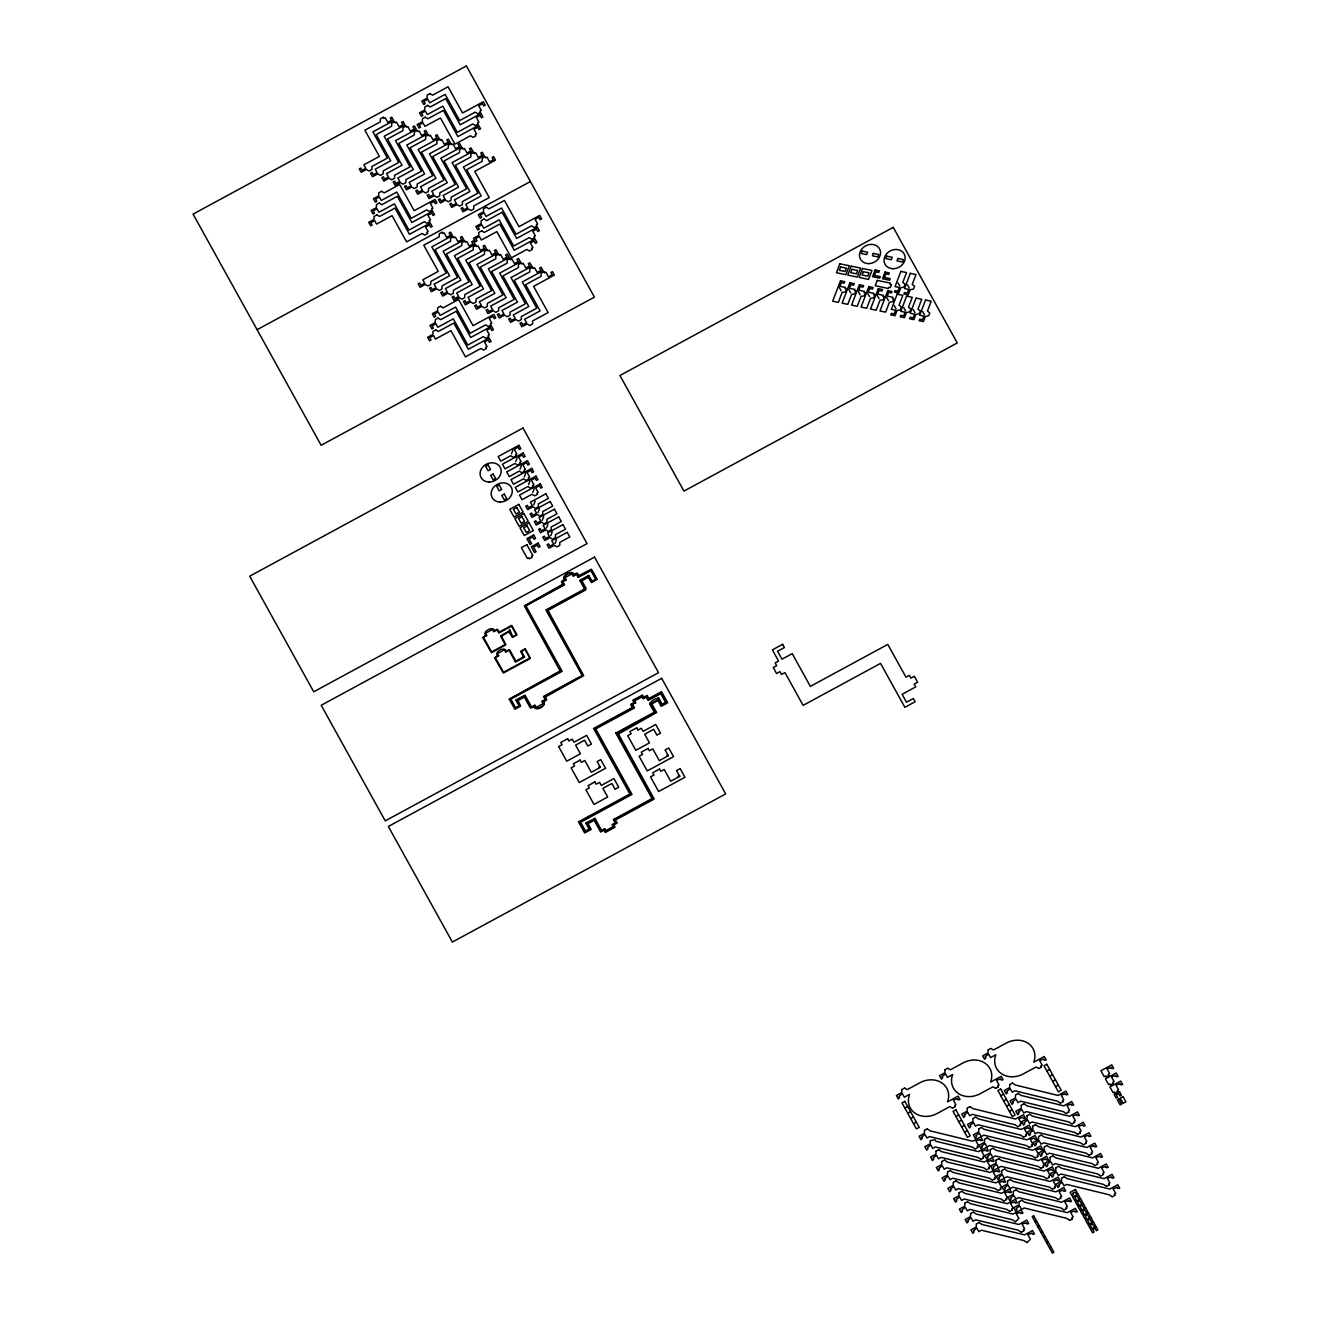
<?xml version="1.0" encoding="UTF-8"?>
<svg xmlns="http://www.w3.org/2000/svg" width="1319" height="1319" viewBox="0 0 1319 1319"><rect width="100%" height="100%" fill="white"/><g stroke="black" fill="none" stroke-linecap="round" stroke-linejoin="round"><path stroke-width="1.5" d="M511.475 453.835L512.926 450.026M515.745 461.535L517.196 457.742M520.016 469.234L521.467 465.442M524.27 476.95L525.737 473.158M528.54 484.65L529.991 480.858M532.81 492.366L534.261 488.558M533.7 504.913L535.151 501.105M537.971 512.613L539.422 508.821M542.241 520.313L543.692 516.52M546.511 528.029L547.962 524.237M500.775 636.45L509.216 631.653M550.765 535.728L552.232 531.936M555.035 543.444L556.486 539.636M580.162 580.888L588.604 576.09M257.09 329.701L530.403 181.544M565.29 579.684L562.174 581.58L563.576 584.614L525.11 605.85L561.136 671.107L510.305 698.691L515.333 708.517L519.95 705.879L516.718 700.241M573.485 575.249L576.832 573.683L578.612 576.469M577.936 576.848L591.143 569.874L596.452 579.305L591.736 581.86L588.505 576.37M485.903 635.247L482.754 637.588L491.476 652.641L505.902 644.81L501.467 636.071M494.097 630.795L497.428 629.229L499.225 632.032M498.533 632.411L511.756 625.437L517.048 634.901L512.399 637.423L509.118 631.933M497.774 655.609L494.641 657.95L503.347 673.003L530.337 658.445L525.226 648.701L520.593 651.388L523.841 656.977M505.968 651.174L509.612 649.772L515.894 661.066M515.218 661.446L523.544 656.928M517.015 700.29L525.341 695.772M534.591 706.044L530.98 707.479L524.665 696.152M542.785 701.609L545.918 699.664L544.5 696.663L582.932 675.592L546.94 610.169L585.108 589.461L580.855 580.525M635.098 702.78L631.686 704.626L633.384 707.709L594.671 728.698L630.96 794.203L579.569 822.05L585.042 831.943L590.137 829.189L586.939 823.402L594.506 819.297L601.019 831.052L604.432 829.206L605.701 831.481L613.978 826.997L612.708 824.721L616.138 822.858L614.423 819.775L653.152 798.803L616.863 733.298L655.576 712.309L650.778 703.637L658.346 699.532L661.561 705.302L666.639 702.549L661.165 692.656L648.503 699.515L646.788 696.432L643.375 698.295L642.122 696.02L633.845 700.504L635.478 703.373M901.949 1089.478L904.504 1088.093M945.08 1069.66L947.636 1068.275M988.195 1049.842L990.75 1048.473M904.9 1108.108L907.719 1106.575M907.785 1113.302L910.605 1111.769M910.654 1118.512L913.49 1116.979M913.539 1123.706L916.359 1122.172M952.565 1108.141L955.121 1106.756M995.68 1088.323L998.236 1086.938M924.57 1130.284L927.125 1128.899M1038.811 1068.505L1041.367 1067.12M1009.826 1084.465L1012.382 1083.08M967.322 1108.042L969.877 1106.657M955.912 1116.517L958.732 1114.984M1000.758 1095.743L1003.578 1094.209M1046.874 1071.012L1049.71 1069.478M958.798 1121.711L961.617 1120.177M930.34 1140.688L934.99 1139.665L935.863 1141.248L978.484 1151.652L986.464 1147.332L988.393 1150.795L986.579 1151.075A1.929 1.632 -27.1 0 1 985.903 1149.855L981.748 1151.388L984.32 1156.021L982.985 1156.73L983.562 1157.769M1003.627 1100.936L1006.463 1099.419M1049.759 1076.222L1052.578 1074.688M1015.597 1094.869L1018.153 1093.484M973.092 1118.446L975.648 1117.061M961.666 1126.921L964.502 1125.387M1006.512 1106.146L1009.332 1104.613M1052.644 1081.415L1055.464 1079.882M964.552 1132.114L967.371 1130.581M936.094 1151.091L938.65 1149.706M1009.398 1111.34L1012.217 1109.823M1055.53 1086.625L1058.349 1085.092M1021.351 1105.273L1023.907 1103.888M978.846 1128.85L981.402 1127.465M941.865 1161.495L944.404 1160.11M1027.122 1115.676L1029.677 1114.291M984.617 1139.253L987.173 1137.868M1106.212 1076.898L1108.768 1075.513M975.186 1148.948L977.742 1147.563M1060.443 1103.129L1062.999 1101.744M1017.938 1126.706L1020.494 1125.321M947.619 1171.899L950.175 1170.514M1032.876 1126.08L1035.431 1124.695M990.371 1149.657L992.927 1148.272M1110.697 1084.993L1113.252 1083.608M980.94 1159.352L983.496 1157.967M1066.214 1113.533L1068.753 1112.148M1023.709 1137.11L1026.248 1135.725M1115.182 1093.088L1117.737 1091.703M953.39 1182.302L955.929 1180.917M1038.647 1136.483L1041.202 1135.098M996.142 1160.061L998.697 1158.676M986.711 1169.755L989.266 1168.37M1071.968 1123.936L1074.523 1122.551M1029.463 1147.514L1032.019 1146.129M959.144 1192.706L961.699 1191.321M1044.401 1146.887L1046.956 1145.502M1001.896 1170.464L1004.451 1169.079M992.465 1180.159L995.021 1178.774M1077.738 1134.34L1080.277 1132.955M1035.234 1157.917L1037.773 1156.532M964.914 1203.109L967.454 1201.724M1050.171 1157.291L1052.727 1155.906M1007.667 1180.868L1010.222 1179.483M998.236 1190.562L1000.791 1189.177M1083.493 1144.744L1086.048 1143.359M1040.988 1168.321L1043.543 1166.936M970.669 1213.513L973.224 1212.128M1055.925 1167.694L1058.481 1166.309M1013.421 1191.271L1015.976 1189.886M1003.99 1200.966L1006.545 1199.581M1089.263 1155.147L1091.802 1153.762M1046.758 1178.724L1049.297 1177.339M976.439 1223.917L978.978 1222.532M1061.696 1178.098L1064.252 1176.713M1019.191 1201.675L1021.747 1200.29M1009.76 1211.37L1012.316 1209.985M1095.017 1165.551L1097.573 1164.166M1052.513 1189.128L1055.068 1187.743M1015.515 1221.773L1018.895 1218.443L1016.322 1213.81L1020.477 1212.276A1.929 1.632 -27.1 0 0 1021.153 1213.496L1022.967 1213.216L1021.038 1209.754L1013.058 1214.074L970.438 1203.67L967.668 1201.774M1100.788 1175.954L1103.327 1174.569M1058.283 1199.532L1060.822 1198.147M1035.069 1221.839L1036.586 1221.031M1021.285 1232.177L1023.841 1230.792M1106.542 1186.358L1109.098 1184.973M1064.037 1209.935L1066.593 1208.55M1037.954 1227.049L1039.454 1226.225M1040.839 1232.243L1042.34 1231.435M1027.039 1242.58L1030.419 1239.25L1027.847 1234.617L1032.002 1233.084A1.929 1.632 -27.1 0 0 1032.678 1234.304L1034.492 1234.023L1032.563 1230.561L1024.583 1234.881L981.963 1224.477L979.193 1222.565M1112.313 1196.762L1114.852 1195.377M1069.808 1220.339L1072.347 1218.954M1043.725 1237.453L1045.225 1236.628M1046.594 1242.646L1048.11 1241.839M1049.479 1247.856L1050.979 1247.032M922.673 311.515L924.487 314.779M907.472 284.838L909.286 288.103M913.21 309.553L915.023 312.834M898.008 282.876L899.822 286.141M903.762 307.607L905.576 310.872M894.298 305.645L896.112 308.91M886.698 297.435L888.511 300.699M877.234 295.472L879.048 298.737M867.77 293.51L869.584 296.775M858.323 291.548L860.12 294.829M848.859 289.603L850.673 292.867M839.395 287.641L841.209 290.905M1108.834 1075.331L1108.257 1074.293L1109.592 1073.567L1107.02 1068.951L1111.175 1067.417A1.929 1.632 -27.1 0 0 1111.851 1068.621L1113.665 1068.357L1111.736 1064.895L1100.92 1070.764L1104.118 1076.535L1105.437 1075.826L1106.014 1076.865M1113.318 1083.427L1112.741 1082.388L1114.06 1081.662L1111.505 1077.046L1115.66 1075.496A1.929 1.632 -27.1 0 0 1116.336 1076.716L1118.133 1076.452L1116.22 1072.99L1105.404 1078.843L1108.603 1084.63L1109.922 1083.905L1110.499 1084.96M1117.803 1091.505L1117.226 1090.467L1118.545 1089.758L1115.989 1085.125L1120.144 1083.591A1.929 1.632 -27.1 0 0 1120.82 1084.812L1122.617 1084.548L1120.705 1081.069L1109.889 1086.938L1113.088 1092.726L1114.407 1092L1114.984 1093.039M1063.065 1101.563L1062.487 1100.508L1063.806 1099.799L1061.251 1095.182L1065.406 1093.632A1.929 1.632 -27.1 0 0 1066.082 1094.852L1067.879 1094.589L1065.966 1091.126L1057.986 1095.446L1015.35 1085.026L1012.58 1083.13M1068.835 1111.966L1068.258 1110.911L1069.577 1110.202L1067.022 1105.586L1071.16 1104.036A1.929 1.632 -27.1 0 0 1071.836 1105.256L1073.65 1104.992L1071.72 1101.513L1063.757 1105.85L1021.12 1095.429L1018.35 1093.533M1074.589 1122.37L1074.012 1121.315L1075.331 1120.606L1072.776 1115.989L1076.931 1114.44A1.929 1.632 -27.1 0 0 1077.607 1115.66L1079.404 1115.396L1077.491 1111.917L1069.511 1116.253L1026.874 1105.833L1024.105 1103.937M1080.36 1132.774L1079.783 1131.718L1081.102 1131.01L1078.546 1126.393L1082.685 1124.843A1.929 1.632 -27.1 0 0 1083.361 1126.063L1085.174 1125.799L1083.245 1122.321L1075.282 1126.657L1032.645 1116.237L1029.875 1114.341M1086.114 1143.177L1085.537 1142.122L1086.856 1141.413L1084.3 1136.797L1088.455 1135.247A1.929 1.632 -27.1 0 0 1089.131 1136.467L1090.928 1136.203L1089.016 1132.724L1081.036 1137.06L1038.399 1126.64L1035.629 1124.744M1091.885 1153.581L1091.308 1152.526L1092.627 1151.817L1090.071 1147.2L1094.209 1145.65A1.929 1.632 -27.1 0 0 1094.885 1146.87L1096.699 1146.607L1094.77 1143.128L1086.807 1147.464L1044.17 1137.044L1041.4 1135.148M1097.639 1163.985L1097.062 1162.929L1098.381 1162.22L1095.825 1157.604L1099.98 1156.054A1.929 1.632 -27.1 0 0 1100.656 1157.274L1102.453 1157.01L1100.541 1153.531L1092.561 1157.868L1049.924 1147.448L1047.154 1145.551M1103.409 1174.388L1102.832 1173.333L1104.151 1172.624L1101.596 1168.007L1105.751 1166.458A1.929 1.632 -27.1 0 0 1106.41 1167.678L1108.224 1167.414L1106.295 1163.935L1098.331 1168.271L1055.695 1157.851L1052.925 1155.955M1109.164 1184.775L1108.587 1183.737L1109.906 1183.028L1107.35 1178.411L1111.505 1176.861A1.929 1.632 -27.1 0 0 1112.181 1178.081L1113.978 1177.818L1112.065 1174.339L1104.085 1178.675L1061.449 1168.255L1058.679 1166.359M1114.934 1195.179L1114.357 1194.14L1115.676 1193.431L1113.121 1188.815L1117.275 1187.265A1.929 1.632 -27.1 0 0 1117.935 1188.485L1119.749 1188.221L1117.82 1184.742L1109.856 1189.079L1067.219 1178.658L1064.449 1176.762M1041.433 1066.939L1040.856 1065.9L1042.175 1065.175L1039.619 1060.558L1043.774 1059.025A1.929 1.632 -27.1 0 0 1044.434 1060.229L1046.247 1059.965L1044.335 1056.503L1033.766 1062.224A20.725 17.609 -27.1 0 0 1028.276 1043.411A20.725 17.609 -27.1 0 0 1006.249 1043.082L993.487 1049.99L990.948 1048.506M1060.245 1103.08L1057.475 1101.184L1014.839 1090.78L1012.217 1092.198L1010.288 1088.719L1006.743 1091.357A1.929 1.632 -27.1 0 1 1007.419 1092.577L1006.232 1093.946L1004.303 1090.467L1009.662 1087.565L1009.76 1084.663M1065.999 1113.483L1063.229 1111.587L1020.609 1101.184L1017.988 1102.602L1016.059 1099.123L1012.514 1101.761A1.929 1.632 -27.1 0 1 1013.19 1102.981L1011.986 1104.349L1010.074 1100.87L1015.416 1097.969L1015.531 1095.067M1071.77 1123.887L1069 1121.991L1026.363 1111.587L1023.742 1113.005L1021.829 1109.526L1018.284 1112.164A1.929 1.632 -27.1 0 1 1018.944 1113.384L1017.757 1114.753L1015.828 1111.274L1021.186 1108.372L1021.285 1105.47M1077.524 1134.291L1074.754 1132.394L1032.134 1121.991L1029.512 1123.409L1027.583 1119.93L1024.039 1122.568A1.929 1.632 -27.1 0 1 1024.715 1123.788L1023.511 1125.156L1021.598 1121.678L1026.94 1118.776L1027.056 1115.874M1083.295 1144.694L1080.525 1142.798L1037.888 1132.394L1035.267 1133.812L1033.354 1130.334L1029.809 1132.972A1.929 1.632 -27.1 0 1 1030.469 1134.192L1029.282 1135.56L1027.353 1132.081L1032.711 1129.179L1032.81 1126.278M1089.049 1155.098L1086.279 1153.202L1043.659 1142.798L1041.037 1144.216L1039.108 1140.737L1035.563 1143.375A1.929 1.632 -27.1 0 1 1036.239 1144.595L1035.036 1145.964L1033.123 1142.485L1038.465 1139.583L1038.581 1136.681M1094.819 1165.501L1092.05 1163.605L1049.413 1153.202L1046.791 1154.62L1044.879 1151.141L1041.334 1153.779A1.929 1.632 -27.1 0 1 1041.994 1154.999L1040.806 1156.367L1038.877 1152.888L1044.236 1149.987L1044.335 1147.085M1100.574 1175.905L1097.804 1174.009L1055.184 1163.605L1052.562 1165.023L1050.633 1161.544L1047.088 1164.182A1.929 1.632 -27.1 0 1 1047.764 1165.402L1046.561 1166.771L1044.648 1163.292L1049.99 1160.39L1050.105 1157.488M1106.344 1186.309L1103.574 1184.413L1060.938 1174.009L1058.316 1175.427L1056.404 1171.948L1052.859 1174.586A1.929 1.632 -27.1 0 1 1053.518 1175.806L1052.331 1177.175L1050.402 1173.696L1055.761 1170.794L1055.86 1167.892M1112.098 1196.712L1109.328 1194.816L1066.708 1184.413L1064.087 1185.83L1062.158 1182.352L1058.613 1184.99A1.929 1.632 -27.1 0 1 1059.289 1186.21L1058.085 1187.578L1056.173 1184.099L1061.515 1181.197L1061.63 1178.296M1038.614 1068.472L1036.074 1066.989L1023.313 1073.897A20.725 17.609 -27.1 0 1 1001.286 1073.567A20.725 17.609 -27.1 0 1 995.796 1054.755L990.585 1057.574L988.656 1054.112L985.112 1056.75A1.929 1.632 -27.1 0 1 985.788 1057.953L984.584 1059.322L982.671 1055.86L988.013 1052.958L988.129 1050.039M1020.56 1125.14L1019.983 1124.101L1021.302 1123.376L1018.746 1118.759L1022.901 1117.209A1.929 1.632 -27.1 0 0 1023.577 1118.43L1025.374 1118.166L1023.462 1114.703L1015.482 1119.023L972.845 1108.603L970.075 1106.707M1026.33 1135.544L1025.753 1134.505L1027.072 1133.779L1024.5 1129.163L1028.655 1127.613A1.929 1.632 -27.1 0 0 1029.331 1128.833L1031.145 1128.569L1029.216 1125.107L1021.252 1129.427L978.616 1119.007L975.846 1117.111M1032.085 1145.947L1031.507 1144.908L1032.826 1144.183L1030.271 1139.567L1034.426 1138.017A1.929 1.632 -27.1 0 0 1035.102 1139.237L1036.899 1138.973L1034.986 1135.511L1027.006 1139.83L984.37 1129.41L981.6 1127.514M1037.855 1156.351L1037.278 1155.296L1038.597 1154.587L1036.025 1149.97L1040.18 1148.42A1.929 1.632 -27.1 0 0 1040.856 1149.64L1042.669 1149.377L1040.74 1145.914L1032.777 1150.234L990.14 1139.814L987.37 1137.918M1043.609 1166.754L1043.032 1165.699L1044.351 1164.99L1041.796 1160.374L1045.951 1158.824A1.929 1.632 -27.1 0 0 1046.626 1160.044L1048.424 1159.78L1046.511 1156.318L1038.531 1160.638L995.894 1150.217L993.125 1148.321M1049.38 1177.158L1048.803 1176.103L1050.122 1175.394L1047.566 1170.777L1051.705 1169.228A1.929 1.632 -27.1 0 0 1052.381 1170.448L1054.194 1170.184L1052.265 1166.721L1044.302 1171.041L1001.665 1160.621L998.895 1158.725M1055.134 1187.562L1054.557 1186.506L1055.876 1185.797L1053.32 1181.181L1057.475 1179.631A1.929 1.632 -27.1 0 0 1058.151 1180.851L1059.948 1180.587L1058.036 1177.125L1050.056 1181.445L1007.419 1171.025L1004.649 1169.129M1060.905 1197.965L1060.328 1196.91L1061.647 1196.201L1059.091 1191.585L1063.229 1190.035A1.929 1.632 -27.1 0 0 1063.905 1191.255L1065.719 1190.991L1063.79 1187.529L1055.827 1191.848L1013.19 1181.428L1010.42 1179.532M1066.659 1208.369L1066.082 1207.314L1067.401 1206.605L1064.845 1201.988L1069 1200.438A1.929 1.632 -27.1 0 0 1069.676 1201.658L1071.473 1201.395L1069.561 1197.932L1061.581 1202.252L1018.944 1191.832L1016.174 1189.936M1072.429 1218.772L1071.852 1217.717L1073.171 1217.008L1070.616 1212.392L1074.754 1210.842A1.929 1.632 -27.1 0 0 1075.43 1212.062L1077.244 1211.798L1075.315 1208.336L1067.351 1212.656L1024.715 1202.236L1021.945 1200.339M998.318 1086.757L997.741 1085.718L999.06 1084.993L996.488 1080.376L1000.643 1078.827A1.929 1.632 -27.1 0 0 1001.319 1080.047L1003.132 1079.783L1001.203 1076.32L990.651 1082.042A20.725 17.609 -27.1 0 0 985.145 1063.229A20.725 17.609 -27.1 0 0 963.117 1062.883L950.372 1069.808L947.833 1068.324M1017.74 1126.657L1014.971 1124.761L972.334 1114.357L969.712 1115.775L967.783 1112.313L964.238 1114.934A1.929 1.632 -27.1 0 1 964.914 1116.154L963.711 1117.523L961.798 1114.044L967.157 1111.142L967.256 1108.24M1023.495 1137.06L1020.725 1135.164L978.104 1124.761L975.466 1126.179L973.554 1122.716L970.009 1125.338A1.929 1.632 -27.1 0 1 970.685 1126.558L969.481 1127.926L967.552 1124.447L972.911 1121.546L973.01 1118.644M1029.265 1147.464L1026.495 1145.568L983.859 1135.164L981.237 1136.582L979.308 1133.12L975.763 1135.741A1.929 1.632 -27.1 0 1 976.439 1136.962L975.252 1138.33L973.323 1134.851L978.682 1131.949L978.78 1129.048M1035.019 1157.868L1032.249 1155.972L989.629 1145.568L986.991 1146.986L985.079 1143.524L981.534 1146.145A1.929 1.632 -27.1 0 1 982.21 1147.365L981.006 1148.734L979.094 1145.255L984.436 1142.353L984.535 1139.451M1040.79 1168.271L1038.02 1166.375L995.383 1155.972L992.762 1157.39L990.833 1153.927L987.288 1156.549A1.929 1.632 -27.1 0 1 987.964 1157.769L986.777 1159.137L984.848 1155.658L990.206 1152.757L990.305 1149.855M1046.544 1178.675L1043.774 1176.779L1001.154 1166.375L998.532 1167.793L996.603 1164.331L993.059 1166.952A1.929 1.632 -27.1 0 1 993.735 1168.172L992.531 1169.541L990.618 1166.062L995.96 1163.16L996.076 1160.258M1052.315 1189.079L1049.545 1187.182L1006.908 1176.779L1004.287 1178.197L1002.374 1174.734L998.829 1177.356A1.929 1.632 -27.1 0 1 999.489 1178.576L998.302 1179.944L996.373 1176.466L1001.731 1173.564L1001.83 1170.662M1058.069 1199.482L1055.299 1197.586L1012.679 1187.182L1010.057 1188.6L1008.128 1185.138L1004.583 1187.759A1.929 1.632 -27.1 0 1 1005.259 1188.98L1004.056 1190.348L1002.143 1186.869L1007.485 1183.967L1007.601 1181.066M1063.839 1209.886L1061.07 1207.99L1018.433 1197.586L1015.811 1199.004L1013.899 1195.525L1010.354 1198.163A1.929 1.632 -27.1 0 1 1011.014 1199.383L1009.826 1200.752L1007.897 1197.273L1013.256 1194.371L1013.355 1191.469M1069.594 1220.289L1066.824 1218.393L1024.204 1207.99L1021.582 1209.408L1019.653 1205.929L1016.108 1208.567A1.929 1.632 -27.1 0 1 1016.784 1209.787L1015.581 1211.155L1013.668 1207.676L1019.01 1204.775L1019.125 1201.873M995.482 1088.274L992.943 1086.807L980.198 1093.715A20.725 17.609 -27.1 0 1 958.171 1093.385A20.725 17.609 -27.1 0 1 952.664 1074.573L947.454 1077.392L945.542 1073.93L941.997 1076.551A1.929 1.632 -27.1 0 1 942.673 1077.771L941.469 1079.14L939.54 1075.661L944.899 1072.759L944.998 1069.857M955.187 1106.559L954.61 1105.52L955.929 1104.811L953.373 1100.178L957.528 1098.645A1.929 1.632 -27.1 0 0 958.204 1099.865L960.001 1099.601L958.089 1096.122L947.52 1101.86A20.725 17.609 -27.1 0 0 942.03 1083.047A20.725 17.609 -27.1 0 0 920.002 1082.701L907.241 1089.626L904.702 1088.142M977.808 1147.365L977.231 1146.326L978.55 1145.617L975.994 1140.984L980.149 1139.451A1.929 1.632 -27.1 0 0 980.808 1140.671L982.622 1140.391L980.709 1136.929L972.73 1141.248L930.093 1130.845L927.323 1128.949M989.332 1168.172L988.755 1167.134L990.074 1166.425L987.519 1161.792L991.674 1160.258A1.929 1.632 -27.1 0 0 992.333 1161.478L994.147 1161.198L992.234 1157.736L984.254 1162.055L941.618 1151.652L938.848 1149.756M995.087 1178.576L994.51 1177.537L995.845 1176.828L993.273 1172.195L997.428 1170.662A1.929 1.632 -27.1 0 0 998.104 1171.882L999.917 1171.602L997.988 1168.139L990.008 1172.459L947.388 1162.055L944.618 1160.159M1000.857 1188.98L1000.28 1187.941L1001.599 1187.232L999.044 1182.599L1003.198 1181.066A1.929 1.632 -27.1 0 0 1003.858 1182.286L1005.672 1182.005L1003.759 1178.543L995.779 1182.863L953.142 1172.459L950.372 1170.563M1006.611 1199.383L1006.051 1198.344L1007.37 1197.636L1004.798 1193.003L1008.953 1191.469A1.929 1.632 -27.1 0 0 1009.629 1192.689L1011.442 1192.409L1009.513 1188.947L1001.533 1193.266L958.913 1182.863L956.143 1180.967M1012.382 1209.787L1011.805 1208.748L1013.124 1208.039L1010.568 1203.406L1014.723 1201.873A1.929 1.632 -27.1 0 0 1015.383 1203.093L1017.196 1202.813L1015.284 1199.35L1007.304 1203.67L964.667 1193.266L961.897 1191.37M1023.907 1230.594L1023.33 1229.555L1024.649 1228.846L1022.093 1224.213L1026.248 1222.68A1.929 1.632 -27.1 0 0 1026.924 1223.9L1028.721 1223.62L1026.809 1220.157L1018.829 1224.477L976.192 1214.074L973.422 1212.177M952.367 1108.092L949.828 1106.608L937.067 1113.533A20.725 17.609 -27.1 0 1 915.04 1113.187A20.725 17.609 -27.1 0 1 909.549 1094.374L904.339 1097.21L902.427 1093.731L898.882 1096.369A1.929 1.632 -27.1 0 1 899.542 1097.589L898.354 1098.958L896.425 1095.479L901.784 1092.577L901.883 1089.675M974.988 1148.898L972.218 1147.002L929.582 1136.582L926.96 1138L925.031 1134.538L921.486 1137.176A1.929 1.632 -27.1 0 1 922.162 1138.396L920.959 1139.748L919.046 1136.286L924.388 1133.384L924.504 1130.465M980.742 1159.302L977.973 1157.406L935.336 1146.986L932.714 1148.404L930.802 1144.941L927.257 1147.579A1.929 1.632 -27.1 0 1 927.916 1148.8L926.729 1150.152L924.8 1146.689L930.159 1143.787L930.258 1140.869M986.513 1169.706L983.743 1167.81L941.106 1157.39L938.485 1158.807L936.556 1155.345L933.011 1157.983A1.929 1.632 -27.1 0 1 933.687 1159.203L932.484 1160.555L930.571 1157.093L935.913 1154.191L936.028 1151.273M992.267 1180.109L989.497 1178.213L946.861 1167.793L944.239 1169.211L942.327 1165.749L938.782 1168.387A1.929 1.632 -27.1 0 1 939.458 1169.607L938.254 1170.959L936.325 1167.496L941.684 1164.595L941.782 1161.676M998.038 1190.513L995.268 1188.617L952.631 1178.197L950.01 1179.615L948.081 1176.152L944.536 1178.79A1.929 1.632 -27.1 0 1 945.212 1180.01L944.008 1181.362L942.096 1177.9L947.438 1174.998L947.553 1172.08M1003.792 1200.917L1001.022 1199.02L958.385 1188.6L955.764 1190.018L953.851 1186.556L950.307 1189.194A1.929 1.632 -27.1 0 1 950.983 1190.414L949.779 1191.766L947.85 1188.304L953.208 1185.402L953.307 1182.484M1009.563 1211.32L1006.793 1209.424L964.156 1199.004L961.535 1200.422L959.605 1196.96L956.061 1199.598A1.929 1.632 -27.1 0 1 956.737 1200.818L955.533 1202.17L953.621 1198.707L958.962 1195.805L959.078 1192.887M1015.317 1221.724L1012.547 1219.828L969.91 1209.408L967.289 1210.826L965.376 1207.363L961.831 1210.001A1.929 1.632 -27.1 0 1 962.507 1211.221L961.304 1212.573L959.375 1209.111L964.733 1206.209L964.832 1203.291M1021.087 1232.127L1018.317 1230.231L975.681 1219.811L973.059 1221.229L971.13 1217.767L967.585 1220.405A1.929 1.632 -27.1 0 1 968.261 1221.625L967.058 1222.977L965.145 1219.514L970.487 1216.613L970.603 1213.694M1026.841 1242.531L1024.072 1240.635L981.435 1230.215L978.813 1231.633L976.901 1228.17L973.356 1230.808A1.929 1.632 -27.1 0 1 974.032 1232.028L972.828 1233.38L970.899 1229.918L976.258 1227.016L976.357 1224.098M573.814 575.826C573.353 569.297 560.311 576.304 565.604 580.261M542.472 701.032C547.847 705.121 534.574 711.914 534.277 705.467M506.298 651.751C505.968 645.271 492.729 652.13 498.087 656.186M494.411 631.372C494.015 624.86 480.907 631.817 486.216 635.824M508.474 631.702C512.102 635.494 506.562 621.496 512.679 636.764L516.323 634.785L511.525 626.113L498.862 632.988L497.148 629.905L493.735 631.752L492.482 629.476L485.639 633.186L486.892 635.461L483.479 637.308L491.591 651.949L505.259 644.546L500.462 635.873L509.48 630.977L508.474 631.603M515.96 700.29L517.032 700.818L517.378 699.828L516.306 699.713L525.028 695.195L531.541 706.951L534.953 705.104L536.206 707.38L543.049 703.67L541.779 701.395L545.209 699.548L543.494 696.465L582.207 675.476L545.934 609.972L584.647 588.983L579.849 580.311L588.868 575.43L588.884 576.7L587.862 576.288L588.653 575.414L592.066 581.201L595.71 579.222L590.912 570.55L578.25 577.425L576.535 574.342L573.122 576.189L571.869 573.913L565.027 577.623L566.296 579.898L562.883 581.745L564.581 584.828L525.869 605.817L562.141 671.322L510.766 699.169L515.564 707.841L519.208 705.863L515.976 700.241M523.082 657.027L524.599 656.878L523.099 656.928M585.834 823.386L586.906 823.913L586.213 822.792L595.034 818.341L595.182 819.379L593.929 819.297L594.902 818.308L601.398 830.047C609.955 829.173 600.227 827.326 606.081 830.475L612.906 826.766C613.319 819.973 609.741 829.519 615.066 822.644L613.368 819.561L652.081 798.572L615.792 733.067L617.045 732.672L616.83 733.793L615.792 733.067L654.521 712.079C654.191 712.128 646.953 700.702 651.174 703.423C646.772 707.066 653.251 697.355 658.742 698.526C658.742 704.544 655.741 689.804 661.94 704.313L665.584 702.335L660.786 693.662L648.124 700.521L646.409 697.438C638.248 698.163 647.365 700.043 641.726 697.026L634.901 700.719C634.884 707.182 637.555 698.163 632.741 704.857L634.455 707.94L595.726 728.912L632.015 794.417L580.624 822.281L585.438 830.954L589.082 828.975L585.85 823.287M598.859 767.262L600.359 767.081L598.859 767.213M666.853 755.639L668.354 755.49L666.87 755.54M678.263 776.248L679.78 776.1L678.279 776.149M509.266 699.235L514.888 709.144L520.642 706.11L518.021 700.504L524.303 697.091L530.353 707.924L534.228 707C535.745 711.914 547.138 705.714 543.791 701.807L546.643 699.779L545.505 696.877L583.69 675.608L547.946 610.384L585.587 589.939L586.098 588.422L581.86 580.723L588.142 577.326L591.506 582.536L597.21 579.272L591.374 569.214L578.975 575.529L577.112 573.007L573.847 574.293C572.528 569.462 560.954 575.397 564.285 579.486L561.432 581.498L562.57 584.416L524.352 605.883L560.146 670.909L509.266 699.235M618.463 734.023L654.208 799.017L615.495 820.006L617.193 823.089L613.78 824.936L615.033 827.211L605.306 832.487L604.053 830.212L600.64 832.058L594.127 820.303L587.994 823.633L591.209 829.404L584.663 832.948L578.513 821.836L629.888 793.989L593.599 728.484L632.329 707.495L630.614 704.412L634.043 702.565L632.774 700.29L642.501 695.014L643.754 697.289L647.184 695.443L648.882 698.509L661.544 691.651L667.711 702.763L661.165 706.308L657.967 700.537L651.833 703.851L656.648 712.524L618.463 734.023M839.824 263.784L836.411 272.736L845.858 274.682L849.288 265.746L839.824 263.784M840.615 266.999L839.346 270.296L845.083 271.483L846.336 268.169L840.615 266.999M840.483 280.815L832.668 301.21L838.34 302.381L842.116 292.538L845.446 291.829L846.501 289.059L845.083 288.762L845.578 287.476L839.906 286.305L841.324 282.612L844.16 283.206L844.737 281.705L840.483 280.815M851.184 266.141L847.754 275.077L857.218 277.039L860.647 268.103L851.184 266.141M851.975 269.34L850.706 272.654L856.427 273.841L857.696 270.527L851.975 269.34M849.931 282.777L842.132 303.156L847.804 304.343L851.579 294.5L854.91 293.791L855.965 291.021L854.547 290.724L855.042 289.438L849.37 288.251L850.788 284.574L853.624 285.151L854.201 283.651L849.931 282.777M862.181 251.088L861.258 253.495L866.698 254.616L867.622 252.209L862.181 251.088M862.527 268.482L859.114 277.435L868.578 279.381L871.991 270.444L862.527 268.482M863.318 271.698L862.065 274.995L867.787 276.182L869.056 272.868L863.318 271.698M859.394 284.739L851.596 305.118L857.268 306.288L861.027 296.462L864.374 295.753L865.429 292.983L864.011 292.686L864.506 291.384L858.834 290.213L860.235 286.52L863.088 287.113L863.648 285.613L859.394 284.739M873.293 253.38L872.37 255.787L877.811 256.925L878.734 254.501L873.293 253.38M868.858 286.685L861.043 307.08L866.731 308.25L870.491 298.424L873.821 297.715L874.893 294.928L873.475 294.648L873.969 293.346L868.298 292.175L869.699 288.482L872.535 289.075L873.112 287.575L868.858 286.685M875.124 269.999L872.551 276.677L879.658 278.144L880.235 276.66L874.546 275.473L875.964 271.796L878.8 272.373L879.377 270.873L875.124 269.999M877.267 280.386L875.206 285.745L888.462 288.482L888.957 287.196L890.374 287.493L891.43 284.706L890.012 284.426L890.506 283.123L877.267 280.386M886.78 256.166L885.84 258.59L891.281 259.711L892.205 257.287L886.78 256.166M878.322 288.647L870.507 309.042L876.195 310.212L879.954 300.369L883.285 299.66L884.357 296.89L882.939 296.594L883.433 295.308L877.745 294.121L879.163 290.444L881.999 291.021L882.576 289.537L878.322 288.647M885.049 272.06L882.493 278.738L889.583 280.205L890.16 278.705L884.488 277.534L885.89 273.841L888.742 274.434L889.303 272.934L885.049 272.06M897.893 258.475L896.969 260.882L902.41 262.003L903.334 259.596L897.893 258.475M887.786 290.609L879.971 310.987L885.643 312.158L889.418 302.331L892.749 301.622L893.804 298.852L892.386 298.556L892.881 297.253L887.209 296.083L888.627 292.389L891.463 292.983L892.04 291.483L887.786 290.609M900.877 271.401L895.057 286.602L899.311 287.493L897.893 291.169L895.057 290.592L894.48 292.076L898.75 292.966L900.729 287.773L904.059 287.064L905.131 284.294L902.79 282.414L906.549 272.571L900.877 271.401M897.151 294.17L891.331 309.371L895.601 310.262L894.183 313.938L891.347 313.361L890.77 314.862L895.024 315.736L897.019 310.542L900.349 309.833L901.405 307.063L899.063 305.184L902.839 295.357L897.151 294.17M910.341 273.363L904.504 288.564L908.775 289.438L907.357 293.131L904.521 292.538L903.944 294.038L908.197 294.928L910.192 289.735L913.523 289.026L914.578 286.256L912.237 284.376L916.013 274.533L910.341 273.363M906.615 296.132L900.795 311.333L905.048 312.207L903.647 315.9L900.811 315.307L900.234 316.807L904.488 317.698L906.466 312.504L909.813 311.795L910.868 309.025L908.527 307.146L912.286 297.303L906.615 296.132M916.078 298.094L910.258 313.295L914.512 314.169L913.094 317.863L910.258 317.269L909.698 318.769L913.952 319.643L915.93 314.466L919.261 313.757L920.332 310.987L917.991 309.108L921.75 299.265L916.078 298.094M925.542 300.04L919.722 315.241L923.976 316.131L922.558 319.808L919.722 319.231L919.145 320.731L923.415 321.605L925.394 316.428L928.724 315.719L929.796 312.933L927.455 311.053L931.214 301.227L925.542 300.04M466.382 65.95L193.069 214.107L321.127 445.294L594.44 297.138L466.382 65.95M383.219 117.259L380.4 118.792L380.367 121.826L364.868 130.218L379.394 156.417L363.896 164.809L365.825 168.288L362.016 170.349L360.73 168.041L359.263 168.832L361.175 172.311L366.468 169.442L369.056 171.041L371.892 169.508L371.925 166.474L387.407 158.082L372.898 131.884L393.672 120.623L391.759 117.16L390.276 117.952L391.545 120.26L387.753 122.337L385.181 117.704L383.862 118.43L383.219 117.259M429.978 93.583L427.142 95.116L427.109 98.15L421.816 101.002L423.745 104.481L425.229 103.673L423.943 101.365L427.752 99.304L429.664 102.767L445.162 94.374L459.671 120.573L475.153 112.181L477.758 113.78L480.578 112.247L479.935 111.093L481.27 110.367L478.698 105.751L482.507 103.69L483.793 105.998L485.26 105.19L483.348 101.728L462.573 112.989L448.064 86.79L432.566 95.182L429.978 93.583M394.546 121.661L391.71 123.178L391.677 126.212L376.195 134.604L390.704 160.803L375.206 169.211L377.135 172.674L373.326 174.735L372.057 172.426L370.573 173.218L372.486 176.697L377.778 173.828L380.383 175.427L383.202 173.894L383.235 170.86L398.734 162.468L384.208 136.269L404.982 125.008L403.07 121.546L401.586 122.337L402.872 124.662L399.063 126.723L396.508 122.09L395.189 122.815L394.546 121.661M427.62 105.388L424.8 106.905L424.751 109.939L419.475 112.807L421.388 116.27L422.871 115.462L421.585 113.154L425.394 111.093L427.323 114.555L442.805 106.163L457.314 132.362L472.812 123.97L475.401 125.569L478.236 124.035L477.593 122.881L478.912 122.172L476.357 117.539L480.149 115.478L481.435 117.787L482.919 116.995L480.99 113.516L460.216 124.777L445.707 98.579L430.225 106.971L427.62 105.388M405.856 126.047L403.037 127.58L402.987 130.597L387.506 138.99L402.015 165.205L386.533 173.597L388.445 177.059L384.653 179.12L383.367 176.812L381.883 177.62L383.813 181.082L389.089 178.213L391.694 179.813L394.513 178.279L394.562 175.246L410.044 166.853L395.535 140.655L416.309 129.394L414.38 125.932L412.896 126.739L414.182 129.048L410.374 131.109L407.818 126.476L406.499 127.201L405.856 126.047M425.262 117.177L422.443 118.71L422.41 121.727L417.117 124.596L419.046 128.058L420.53 127.267L419.244 124.959L423.053 122.898L424.965 126.36L440.447 117.968L454.973 144.167L470.454 135.775L473.059 137.357L475.879 135.841L475.236 134.67L476.555 133.961L473.999 129.344L477.808 127.284L479.077 129.592L480.561 128.784L478.649 125.321L457.874 136.582L443.365 110.384L427.867 118.776L425.262 117.177M417.167 130.433L414.347 131.966L414.298 134.983L398.816 143.375L413.325 169.59L397.843 177.983L399.772 181.445L395.964 183.506L394.678 181.198L393.194 182.006L395.123 185.468L400.399 182.599L403.004 184.198L405.823 182.665L405.873 179.648L421.355 171.239L406.846 145.041L427.62 133.78L425.691 130.317L424.223 131.125L425.493 133.433L421.701 135.494L419.129 130.861L417.81 131.587L417.167 130.433M428.494 134.818L425.658 136.352L425.625 139.369L410.127 147.777L424.652 173.976L409.154 182.368L411.083 185.831L407.274 187.892L405.988 185.583L404.521 186.391L406.433 189.854L411.726 186.985L414.314 188.584L417.15 187.051L417.183 184.033L432.681 175.641L418.156 149.426L438.93 138.165L437.018 134.703L435.534 135.511L436.803 137.819L433.011 139.88L430.439 135.263L429.12 135.972L428.494 134.818M439.804 139.204L436.968 140.737L436.935 143.771L421.453 152.163L435.962 178.362L420.481 186.754L422.393 190.216L418.585 192.277L417.315 189.969L415.831 190.777L417.744 194.239L423.036 191.387L425.641 192.97L428.461 191.436L428.494 188.419L443.992 180.027L429.483 153.812L450.241 142.567L448.328 139.089L446.844 139.896L448.13 142.205L444.322 144.266L441.766 139.649L440.447 140.358L439.804 139.204M451.114 143.59L448.295 145.123L448.246 148.157L432.764 156.549L447.273 182.747L431.791 191.14L433.704 194.618L429.912 196.679L428.626 194.355L427.142 195.163L429.071 198.625L434.347 195.773L436.952 197.355L439.771 195.839L439.821 192.805L455.302 184.413L440.793 158.214L461.568 146.953L459.639 143.474L458.155 144.282L459.441 146.59L455.632 148.651L453.077 144.035L451.757 144.744L451.114 143.59M381.587 191.304L378.767 192.838L378.718 195.855L373.442 198.724L375.354 202.186L376.838 201.395L375.569 199.07L379.361 197.009L381.29 200.488L396.772 192.079L411.281 218.294L426.779 209.886L429.384 211.485L432.203 209.952L431.56 208.798L432.879 208.089L430.324 203.456L434.116 201.395L435.402 203.72L436.886 202.912L434.957 199.449L414.199 210.694L399.673 184.495L384.192 192.887L381.587 191.304M462.425 147.975L459.606 149.509L459.573 152.542L444.074 160.934L458.583 187.133L443.102 195.525L445.031 199.004L441.222 201.065L439.936 198.757L438.452 199.548L440.381 203.027L445.657 200.158L448.262 201.758L451.098 200.224L451.131 197.19L466.613 188.798L452.104 162.6L472.878 151.339L470.949 147.876L469.482 148.668L470.751 150.976L466.959 153.037L464.387 148.42L463.068 149.129L462.425 147.975M379.245 203.093L376.41 204.626L376.377 207.66L371.084 210.512L373.013 213.991L374.497 213.183L373.211 210.875L377.02 208.814L378.932 212.277L394.43 203.884L408.939 230.083L424.421 221.691L427.026 223.29L429.846 221.757L429.203 220.603L430.538 219.877L427.966 215.261L431.775 213.2L433.061 215.508L434.528 214.7L432.616 211.238L411.841 222.499L397.332 196.3L381.834 204.692L379.245 203.093M473.752 152.361L470.916 153.894L470.883 156.928L455.385 165.32L469.91 191.519L454.412 199.911L456.341 203.39L452.532 205.451L451.246 203.142L449.779 203.934L451.692 207.413L456.984 204.544L459.573 206.143L462.408 204.61L462.441 201.576L477.94 193.184L463.414 166.985L484.188 155.724L482.276 152.262L480.792 153.053L482.078 155.378L478.269 157.439L475.714 152.806L474.378 153.532L473.752 152.361M376.888 214.898L374.068 216.415L374.019 219.449L368.743 222.317L370.655 225.78L372.139 224.972L370.853 222.664L374.662 220.603L376.591 224.065L392.073 215.673L406.582 241.872L422.08 233.479L424.669 235.079L427.504 233.545L426.861 232.391L428.18 231.682L425.625 227.049L429.417 224.988L430.703 227.297L432.187 226.505L430.258 223.026L409.484 234.287L394.975 208.089L379.493 216.481L376.888 214.898M485.062 156.763L482.243 158.28L482.193 161.314L466.712 169.706L481.221 195.904L465.739 204.313L467.651 207.775L463.843 209.836L462.573 207.528L461.089 208.32L463.002 211.798L468.294 208.93L470.899 210.529L473.719 208.996L473.752 205.962L489.25 197.57L474.741 171.371L495.499 160.11L493.586 156.648L492.102 157.439L493.388 159.764L489.58 161.825L487.024 157.192L485.705 157.917L485.062 156.763M486.365 207.248L483.529 208.781L483.496 211.815L478.203 214.667L480.132 218.146L481.666 217.322L480.38 214.997L484.139 212.969L486.051 216.431L501.55 208.039L516.059 234.238L531.541 225.846L534.146 227.445L536.965 225.912L536.338 224.758L537.657 224.032L535.085 219.416L538.844 217.371L540.13 219.696L541.647 218.855L539.735 215.393L518.961 226.654L504.452 200.455L488.97 208.847L486.365 207.248M442.096 232.243L439.276 233.776L439.243 236.81L423.745 245.202L438.254 271.401L422.772 279.793L424.702 283.255L420.942 285.3L419.656 282.991L418.123 283.816L420.052 287.278L425.328 284.426L427.933 286.009L430.752 284.475L430.802 281.458L446.284 273.066L431.775 246.851L452.549 235.606L450.62 232.128L449.103 232.952L450.389 235.277L446.63 237.305L444.058 232.688L442.739 233.397L442.096 232.243M484.007 219.053L481.188 220.57L481.138 223.603L475.862 226.472L477.775 229.935L479.308 229.11L478.022 226.802L481.781 224.758L483.71 228.236L499.192 219.828L513.701 246.043L529.199 237.634L531.788 239.234L534.624 237.7L533.981 236.546L535.3 235.837L532.744 231.204L536.503 229.176L537.773 231.484L539.306 230.66L537.377 227.181L516.619 238.442L502.094 212.244L486.612 220.636L484.007 219.053M453.423 236.629L450.587 238.162L450.554 241.196L435.056 249.588L449.581 275.786L434.083 284.179L436.012 287.657L432.253 289.685L430.967 287.377L429.45 288.202L431.362 291.664L436.655 288.812L439.243 290.394L442.079 288.877L442.112 285.844L457.611 277.452L443.085 251.253L463.859 239.992L461.947 236.513L460.413 237.354L461.699 239.662L457.94 241.69L455.368 237.074L454.049 237.783L453.423 236.629M481.666 230.841L478.83 232.375L478.797 235.409L473.505 238.261L475.434 241.74L476.95 240.899L475.681 238.591L479.44 236.563L481.353 240.025L496.851 231.633L511.36 257.832L526.842 249.439L529.447 251.039L532.266 249.505L531.623 248.351L532.942 247.626L530.386 243.009L534.146 240.965L535.432 243.273L536.948 242.449L535.036 238.986L514.262 250.247L499.753 224.049L484.254 232.441L481.666 230.841M464.733 241.014L461.914 242.548L461.864 245.581L446.383 253.973L460.892 280.172L445.41 288.564L447.322 292.043L443.563 294.071L442.277 291.763L440.76 292.587L442.673 296.066L447.965 293.197L450.57 294.796L453.39 293.263L453.423 290.229L468.921 281.837L454.412 255.639L475.17 244.378L473.257 240.915L471.724 241.74L473.01 244.048L469.251 246.076L466.695 241.459L465.376 242.168L464.733 241.014M476.044 245.4L473.224 246.933L473.175 249.967L457.693 258.359L472.202 284.558L456.72 292.966L458.633 296.429L454.874 298.457L453.604 296.148L452.071 296.973L454 300.452L459.276 297.583L461.881 299.182L464.7 297.649L464.75 294.615L480.231 286.223L465.722 260.024L486.497 248.763L484.568 245.301L483.051 246.125L484.32 248.434L480.561 250.478L478.006 245.845L476.687 246.571L476.044 245.4M487.354 249.802L484.535 251.319L484.502 254.353L469.003 262.745L483.512 288.943L468.031 297.352L469.96 300.814L466.201 302.859L464.915 300.534L463.381 301.359L465.31 304.837L470.586 301.969L473.191 303.568L476.027 302.035L476.06 299.001L491.542 290.609L477.033 264.41L497.807 253.149L495.878 249.687L494.361 250.511L495.647 252.819L491.888 254.864L489.316 250.231L487.997 250.956L487.354 249.802M498.681 254.188L495.845 255.721L495.812 258.738L480.314 267.13L494.839 293.346L479.341 301.738L481.27 305.2L477.511 307.245L476.225 304.92L474.708 305.761L476.621 309.223L481.913 306.354L484.518 307.954L487.338 306.42L487.37 303.403L502.869 294.994L488.343 268.796L509.118 257.535L507.205 254.072L505.672 254.897L506.958 257.205L503.198 259.249L500.643 254.616L499.307 255.342L498.681 254.188M509.991 258.573L507.172 260.107L507.123 263.124L491.641 271.533L506.15 297.731L490.668 306.123L492.581 309.586L488.821 311.63L487.552 309.322L486.019 310.146L487.948 313.609L493.224 310.74L495.829 312.339L498.648 310.806L498.697 307.789L514.179 299.38L499.67 273.181L520.428 261.92L518.515 258.458L516.982 259.282L518.268 261.591L514.509 263.635L511.953 259.019L510.634 259.728L509.991 258.573M440.464 306.272L437.644 307.805L437.595 310.839L432.319 313.708L434.231 317.17L435.765 316.346L434.479 314.037L438.238 311.993L440.167 315.455L455.649 307.063L470.158 333.262L485.656 324.87L488.244 326.469L491.08 324.936L490.437 323.782L491.756 323.073L489.201 318.44L492.96 316.412L494.229 318.72L495.763 317.895L493.834 314.417L473.059 325.678L458.55 299.479L443.069 307.871L440.464 306.272M521.302 262.959L518.482 264.492L518.433 267.526L502.951 275.918L517.46 302.117L501.978 310.509L503.891 313.971L500.132 316.016L498.862 313.708L497.329 314.532L499.258 317.994L504.534 315.126L507.139 316.725L509.958 315.192L510.008 312.174L525.49 303.782L510.981 277.567L531.755 266.323L529.826 262.844L528.309 263.668L529.578 265.993L525.819 268.021L523.264 263.404L521.945 264.113L521.302 262.959M438.106 318.077L435.286 319.61L435.254 322.627L429.961 325.496L431.89 328.959L433.407 328.134L432.137 325.826L435.88 323.782L437.809 327.26L453.291 318.868L467.816 345.067L483.298 336.675L485.903 338.258L488.722 336.724L488.079 335.57L489.398 334.861L486.843 330.228L490.602 328.2L491.888 330.508L493.405 329.684L491.492 326.222L470.718 337.483L456.209 311.268L440.711 319.676L438.106 318.077M532.612 267.345L529.793 268.878L529.76 271.912L514.262 280.304L528.787 306.503L513.289 314.895L515.218 318.374L511.459 320.402L510.173 318.093L508.656 318.918L510.568 322.38L515.861 319.528L518.449 321.111L521.285 319.594L521.318 316.56L536.8 308.168L522.291 281.969L543.065 270.708L541.153 267.229L539.619 268.054L540.905 270.379L537.146 272.406L534.574 267.79L533.255 268.499L532.612 267.345M435.765 329.865L432.945 331.399L432.896 334.432L427.62 337.285L429.532 340.764L431.066 339.939L429.78 337.615L433.539 335.587L435.451 339.049L450.95 330.657L465.459 356.855L480.94 348.463L483.545 350.063L486.365 348.529L485.738 347.375L487.057 346.65L484.485 342.033L488.244 339.989L489.53 342.313L491.064 341.473L489.135 338.01L468.36 349.271L453.851 323.073L438.37 331.465L435.765 329.865M543.939 271.73L541.103 273.264L541.07 276.298L525.589 284.69L540.098 310.888L524.599 319.28L526.528 322.759L522.769 324.787L521.483 322.479L519.966 323.303L521.879 326.766L527.171 323.913L529.776 325.513L532.596 323.979L532.629 320.946L548.127 312.554L533.601 286.355L554.376 275.094L552.463 271.615L550.93 272.456L552.216 274.764L548.457 276.792L545.901 272.176L544.582 272.885L543.939 271.73M523.016 428.032L249.703 576.189L313.741 691.783L587.054 543.626L523.016 428.032M893.243 227.363L619.93 375.503L683.951 491.097L957.264 342.956L893.243 227.363M518.928 445.278L498.17 456.539L500.725 461.155L510.75 455.731L513.355 457.314L516.174 455.797L515.531 454.626L516.85 453.917L514.295 449.301L518.054 447.256L519.323 449.565L520.857 448.74L518.928 445.278M488.129 465.013L485.672 466.349L488.112 470.768L490.586 469.449L488.129 465.013M523.198 452.978L502.424 464.239L504.996 468.855L515.02 463.431L517.609 465.03L520.444 463.497L519.801 462.342L521.12 461.617L518.565 457.001L522.324 454.956L523.594 457.281L525.127 456.44L523.198 452.978M493.141 474.065L490.684 475.401L493.141 479.836L495.598 478.5L493.141 474.065M527.468 460.694L506.694 471.938L509.266 476.571L519.29 471.13L521.879 472.73L524.715 471.196L524.072 470.042L525.391 469.333L522.835 464.7L526.578 462.672L527.864 464.98L529.397 464.156L527.468 460.694M499.225 485.046L496.768 486.381L499.225 490.816L501.682 489.481L499.225 485.046M531.738 468.393L510.964 479.654L513.536 484.271L523.544 478.846L526.149 480.446L528.985 478.912L528.342 477.758L529.661 477.033L527.089 472.416L530.848 470.372L532.134 472.68L533.667 471.856L531.738 468.393M536.009 476.093L515.234 487.354L517.806 491.987L527.814 486.546L530.419 488.145L533.239 486.612L532.612 485.458L533.931 484.749L531.359 480.116L535.118 478.088L536.404 480.396L537.938 479.572L536.009 476.093M504.237 494.097L501.781 495.433L504.237 499.868L506.694 498.533L504.237 494.097M540.279 483.809L519.505 495.07L522.06 499.687L532.085 494.262L534.69 495.845L537.509 494.328L536.866 493.158L538.201 492.449L535.629 487.832L539.389 485.788L540.675 488.096L542.191 487.272L540.279 483.809M518.845 504.402L509.744 509.348L514.014 517.048L523.115 512.118L518.845 504.402M516.817 507.485L513.454 509.315L516.042 513.981L519.406 512.151L516.817 507.485M545.901 493.784L530.403 502.176L532.332 505.639L528.573 507.683L527.287 505.375L525.77 506.199L527.682 509.662L532.975 506.809L535.58 508.392L538.399 506.875L538.432 503.842L548.457 498.401L545.901 493.784M523.973 513.652L514.872 518.598L519.125 526.297L528.243 521.368L523.973 513.652M521.945 516.735L518.581 518.565L521.153 523.214L524.533 521.401L521.945 516.735M550.171 501.484L534.673 509.892L536.602 513.355L532.843 515.383L531.557 513.075L530.04 513.899L531.953 517.378L537.245 514.509L539.85 516.108L542.67 514.575L542.703 511.541L552.727 506.117L550.171 501.484M529.1 522.901L519.983 527.847L524.253 535.547L533.371 530.601L529.1 522.901M554.442 509.2L538.943 517.592L540.872 521.054L537.113 523.099L535.827 520.791L534.31 521.615L536.223 525.077L541.515 522.209L544.104 523.808L546.94 522.275L546.973 519.257L556.997 513.816L554.442 509.2M527.072 525.984L523.692 527.814L526.281 532.464L529.644 530.65L527.072 525.984M558.712 516.9L543.214 525.292L545.143 528.771L541.384 530.799L540.098 528.49L538.581 529.315L540.493 532.794L545.786 529.925L548.374 531.524L551.21 529.991L551.243 526.957L561.267 521.533L558.712 516.9M533.684 534.97L526.875 538.663L530.073 544.45L531.59 543.626L529.034 538.993L532.794 536.965L534.08 539.273L535.596 538.449L533.684 534.97M562.966 524.616L547.484 533.008L549.413 536.47L545.654 538.515L544.368 536.19L542.834 537.031L544.763 540.493L550.039 537.624L552.645 539.224L555.48 537.69L555.513 534.657L565.538 529.232L562.966 524.616M526.858 544.681L521.384 547.649L527.369 558.432L528.688 557.723L529.331 558.877L532.151 557.343L531.508 556.189L532.827 555.48L526.858 544.681M538.152 543.065L531.343 546.758L534.558 552.546L536.075 551.721L533.519 547.088L537.278 545.06L538.548 547.369L540.081 546.544L538.152 543.065M567.236 532.315L551.754 540.708L553.667 544.17L549.924 546.214L548.638 543.906L547.105 544.731L549.034 548.193L554.31 545.341L556.915 546.923L559.734 545.407L559.784 542.373L569.808 536.932L567.236 532.315M594.523 557.113L321.209 705.269L385.23 820.863L658.544 672.706L594.523 557.113M504.353 649.838L497.51 653.548L498.78 655.823L495.35 657.67L503.462 672.311L529.793 658.049L524.995 649.377L521.351 651.355L524.55 657.126L515.531 662.023L509.019 650.267L505.606 652.114L504.353 649.838M661.66 678.329L388.347 826.469L452.368 942.063L725.681 793.923L661.66 678.329M567.615 738.722L560.789 742.432L562.042 744.707L558.629 746.554L566.741 761.195L580.409 753.792L575.595 745.12L584.614 740.223L587.812 746.01L591.456 744.031L586.658 735.359L573.996 742.234L572.298 739.151L568.868 740.998L567.615 738.722M782.612 644.332L772.373 649.871L778.556 661.05L775.143 662.913L776.693 665.699L773.28 667.546L776.578 673.531L780.007 671.668L781.54 674.471L784.97 672.608L803.106 705.368L880.548 663.391L904.867 707.314L915.122 701.757L913.342 698.526L906.499 702.236L902.097 694.289L915.765 686.886L914.215 684.083L917.628 682.236L914.331 676.268L910.918 678.114L909.368 675.328L905.955 677.175L887.802 644.414L810.361 686.391L792.224 653.647L781.969 659.203L777.567 651.256L784.409 647.547L782.612 644.332M636.681 727.841L629.855 731.534L631.109 733.809L627.696 735.672L635.807 750.313L649.476 742.894L644.678 734.238L653.696 729.341L656.895 735.128L660.539 733.15L655.741 724.477L643.078 731.336L641.364 728.253L637.951 730.116L636.681 727.841M580.113 760.09L573.287 763.783L574.54 766.059L571.127 767.905L579.239 782.546L605.569 768.285L600.772 759.612L597.128 761.591L600.326 767.361L591.308 772.258L584.795 760.502L581.382 762.349L580.113 760.09M648.107 748.45L641.265 752.16L642.534 754.435L639.121 756.282L647.233 770.923L673.547 756.644L668.749 747.988L665.106 749.95L668.304 755.738L659.286 760.618L652.79 748.879L649.36 750.725L648.107 748.45M594.902 781.953L588.06 785.646L589.313 787.921L585.9 789.784L594.012 804.425L607.68 797.006L602.882 788.333L611.901 783.453L615.099 789.24L618.743 787.262L613.945 778.589L601.283 785.448L599.568 782.365L596.155 784.228L594.902 781.953M659.516 769.059L652.691 772.769L653.944 775.044L650.531 776.891L658.643 791.532L684.973 777.27L680.175 768.598L676.532 770.576L679.73 776.347L670.712 781.244L664.199 769.488L660.786 771.335L659.516 769.059M904.834 1101.365L902.015 1102.898L916.425 1128.916L919.244 1127.382L904.834 1101.365M955.846 1109.774L953.027 1111.307L967.437 1137.324L970.256 1135.791L955.846 1109.774M1000.692 1089.016L997.873 1090.533L1012.283 1116.55L1015.102 1115.017L1000.692 1089.016M1046.824 1064.285L1044.005 1065.818L1058.399 1091.819L1061.234 1090.285L1046.824 1064.285M1119.501 1091.687L1114.176 1094.572L1116.088 1098.035L1117.589 1097.227L1116.319 1094.918L1118.644 1093.649L1119.913 1095.974L1121.414 1095.149L1119.501 1091.687M1118.809 1098.892L1117.308 1099.716L1120.194 1104.91L1121.694 1104.102L1118.809 1098.892M1123.046 1096.6L1120.227 1098.133L1123.112 1103.327L1125.931 1101.794L1123.046 1096.6M1075.447 1189.474L1070.138 1192.343L1072.067 1195.822L1073.237 1194.404A1.929 1.632 -27.1 0 0 1072.611 1193.283L1074.919 1192.03A1.929 1.632 -27.1 0 0 1075.529 1193.167L1077.359 1192.937L1075.447 1189.474M1033.7 1215.821L1032.2 1216.646L1052.364 1253.05L1053.865 1252.242L1033.7 1215.821M1078.035 1194.091L1072.693 1196.976L1074.622 1200.438L1076.123 1199.63L1074.837 1197.322L1077.161 1196.053L1078.447 1198.361L1079.948 1197.553L1078.035 1194.091M1080.591 1198.707L1075.265 1201.593L1077.178 1205.071L1078.678 1204.247L1077.409 1201.939L1079.733 1200.686L1081.003 1202.994L1082.52 1202.17L1080.591 1198.707M1083.146 1203.34L1077.821 1206.226L1079.75 1209.688L1081.25 1208.88L1079.964 1206.555L1082.289 1205.302L1083.575 1207.61L1085.075 1206.803L1083.146 1203.34M1085.718 1207.957L1080.376 1210.842L1082.305 1214.321L1083.806 1213.496L1082.52 1211.188L1084.845 1209.919L1086.131 1212.243L1087.631 1211.419L1085.718 1207.957M1088.274 1212.573L1082.948 1215.475L1084.861 1218.937L1086.361 1218.129L1085.092 1215.805L1087.417 1214.552L1088.686 1216.86L1090.203 1216.052L1088.274 1212.573M1090.829 1217.206L1085.504 1220.091L1087.433 1223.554L1088.933 1222.746L1087.647 1220.438L1089.972 1219.168L1091.258 1221.493L1092.759 1220.669L1090.829 1217.206M1093.402 1221.823L1088.06 1224.724L1089.989 1228.187L1091.489 1227.362L1090.203 1225.054L1092.528 1223.801L1093.814 1226.109L1095.314 1225.302L1093.402 1221.823M1095.957 1226.456L1090.632 1229.341L1092.544 1232.803L1094.045 1231.995L1092.775 1229.687L1095.1 1228.418L1096.369 1230.726L1097.886 1229.918L1095.957 1226.456M500.082 502.061A10.882 9.249 -27.1 0 0 511.591 487.865A10.882 9.249 -27.1 0 0 493.52 487.436A10.882 9.249 -27.1 0 0 500.082 502.061M488.986 482.029A10.882 9.249 -27.1 0 0 500.495 467.816A10.882 9.249 -27.1 0 0 482.424 467.404A10.882 9.249 -27.1 0 0 488.986 482.029M892.947 268.697A10.882 9.249 -27.1 0 0 904.455 254.501A10.882 9.249 -27.1 0 0 886.384 254.072A10.882 9.249 -27.1 0 0 892.947 268.697M868.347 263.602A10.882 9.249 -27.1 0 0 879.855 249.406A10.882 9.249 -27.1 0 0 861.785 248.994A10.882 9.249 -27.1 0 0 868.347 263.602"/></g></svg>
